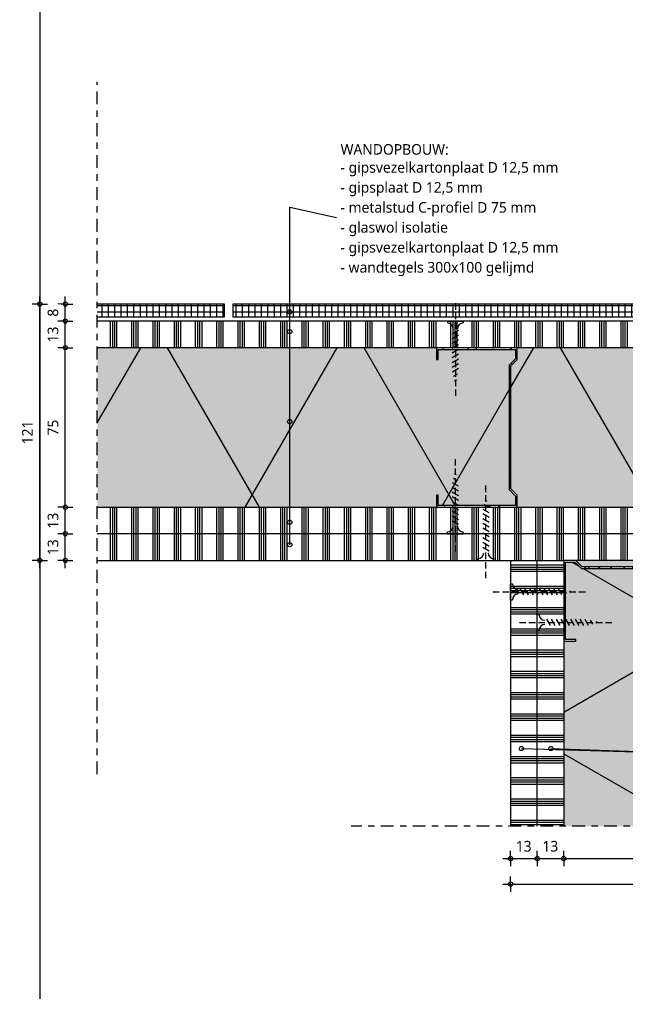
# Model space of a CAD drawing. Header units: millimetres. Extents: x 32900 to 38291, y -18988 to 4133.
# Drawn here: x 32961.2 to 33246.1, y 2326.4 to 2783.4 of the extents above; entities that cross this region are included whole.
import ezdxf

# ---------------------------------------------------------------- set-up
doc = ezdxf.new("R2010")
doc.units = ezdxf.units.MM
doc.linetypes.add('MV_center', pattern=[15, 6, -3, 3, -3])
doc.linetypes.add('MV_hidden_2', pattern=[4.5, 3, -1.5])
for name, color, linetype, lineweight in [('A-ANNO-DIMS', 211, 'Continuous', 13), ('A-ANNO-DIMS-2', 211, 'Continuous', 13), ('A-ANNO-NOTE', 131, 'Continuous', 18), ('A-DETL', 90, 'Continuous', 13), ('A-DETL-GENF', 92, 'Continuous', 18), ('A-DETL-THIN', 151, 'Continuous', 18)]:
    doc.layers.add(name, color=color, linetype=linetype, lineweight=lineweight)
doc.styles.add('Segoe UI', font='segoeui.ttf', dxfattribs={"height": 5})
doc.styles.add('Segoe UI_B', font='segoeui.ttf', dxfattribs={"height": 5})
doc.dimstyles.new('2_5_mm', dxfattribs={"dimscale": 304.8, "dimtxt": 5.23682, "dimasz": 0.006562, "dimexe": 0.011811, "dimexo": 0.0625, "dimgap": 0.005906, "dimtad": 1, "dimdec": 0, "dimzin": 0, "dimdsep": 46, "dimtxsty": 'Segoe UI', "dimblk1": 'DOTBLANK', "dimblk2": 'DOTBLANK', "dimsah": 1, "dimcen": 0.09, "dimdle": 0.011811, "dimazin": 0, "dimtfac": 1, "dimtdec": 4, "dimtix": 1, "dimtmove": 0, "dimatfit": 3, "dimfxl": 0.011811, "dimfxlon": 1, "dimtvp": 1, "dimtfill": 1, "dimtolj": 1, "dimtzin": 0, "dimarcsym": 2})
pattern_1 = [(90, (4, 0), (-10, 6e-16), []), (90, (5, 0), (-10, 6e-16), []), (90, (6, 0), (-10, 6e-16), []), (90, (7, 0), (-10, 6e-16), [])]
pattern_2 = [(0, (0, 0), (0, 3), []), (90, (0, 0), (-3, 2e-16), [])]
pattern_3 = [(300, (0, 0), (-69.282, -40), []), (240, (0, 0), (-69.282, 40), [])]
pattern_4 = [(0, (0, 4), (0, 10), []), (0, (0, 5), (0, 10), []), (0, (0, 6), (0, 10), []), (0, (0, 7), (0, 10), [])]
pattern_5 = [(0, (0, 0), (8.128, 2.032), [0.67056, -5.425, 0.67056, -5.425, -32.512]), (0, (0, 0), (8.128, 2.032), [-12.192, 0.67056, -11.521, 0.67056, -5.425, -14.224]), (0, (0, 0), (8.128, 2.032), [-30.48, 0.67056, -3.393, 0.67056, -9.489]), (120, (3.048, 1.016), (-5.82376362, 6.02305448), [0.67056, -5.425, 0.67056, -5.425, -32.512]), (120, (3.048, 1.016), (-5.82376362, 6.02305448), [-12.192, 0.67056, -11.521, 0.67056, -5.425, -14.224]), (120, (3.048, 1.016), (-5.82376362, 6.02305448), [-30.48, 0.67056, -3.393, 0.67056, -9.489]), (240, (4.064, 5.08), (-2.30423638, -8.05505448), [0.67056, -5.425, 0.67056, -5.425, -32.512]), (240, (4.064, 5.08), (-2.30423638, -8.05505448), [-12.192, 0.67056, -11.521, 0.67056, -5.425, -14.224]), (240, (4.064, 5.08), (-2.30423638, -8.05505448), [-30.48, 0.67056, -3.393, 0.67056, -9.489])]

# ---------------------------------------------------------------- blocks, each defined once
blk = doc.blocks.new('42 isolatie - Type 1-3788369-Details ziekenhuis Utiliteitsgebouw')
at = {"layer": 'A-DETL-GENF'}
h = blk.add_hatch(color=256, dxfattribs=at)
h.paths.add_polyline_path([(341.65, -0.8), (225.61, -0.8), (225.61, -6.4), (224.81, -6.4), (224.81, -1.6), (188.41, -1.6), (188.41, -6.07), (191.41, -9.07), (191.41, -67.53), (188.41, -70.53), (188.41, -75), (224.81, -75), (224.81, -70.2), (225.61, -70.2), (225.61, -75.8), (385.11, -75.8), (385.11, -0.8)])
h.paths.add_polyline_path([(187.61, -0.8), (0.28, -0.8), (0.28, -75.8), (187.61, -75.8), (187.61, -70.2), (190.61, -67.2), (190.61, -9.4), (187.61, -6.4), (187.61, -1.6)])
at = {"layer": 'A-DETL-GENF', "lineweight": 13}
h = blk.add_hatch(dxfattribs=at)
h.set_pattern_fill('FP_3', color=256, style=0, pattern_type=2)
h.set_pattern_definition(pattern_3)
h.paths.add_polyline_path([(341.65, -0.8), (225.61, -0.8), (225.61, -6.4), (224.81, -6.4), (224.81, -1.6), (188.41, -1.6), (188.41, -6.07), (191.41, -9.07), (191.41, -67.53), (188.41, -70.53), (188.41, -75), (224.81, -75), (224.81, -70.2), (225.61, -70.2), (225.61, -75.8), (385.11, -75.8), (385.11, -0.8)])
h.paths.add_polyline_path([(187.61, -0.8), (0.28, -0.8), (0.28, -75.8), (187.61, -75.8), (187.61, -70.2), (190.61, -67.2), (190.61, -9.4), (187.61, -6.4), (187.61, -1.6)])
at = {"layer": 'A-DETL-GENF'}
for p, q in [((65.78, -0.8), (0.28, -0.8)), ((0.28, -0.8), (0.28, -5.77)), ((65.78, -0.8), (0.28, -0.8)), ((0.28, -0.8), (0.28, -5.77)), ((90.78, -0.8), (65.78, -0.8)), ((187.61, -0.8), (90.78, -0.8)), ((187.61, -0.8), (90.78, -0.8)), ((385.11, -0.8), (225.61, -0.8)), ((385.11, -0.8), (225.61, -0.8)), ((0.28, -5.77), (0.28, -70.83)), ((0.28, -70.83), (0.28, -75.8)), ((0.28, -70.83), (0.28, -75.8)), ((0.28, -75.8), (187.61, -75.8)), ((0.28, -75.8), (187.61, -75.8)), ((225.61, -75.8), (385.11, -75.8)), ((225.61, -75.8), (385.11, -75.8))]:
    blk.add_line(p, q, dxfattribs=at)
blk = doc.blocks.new('NLRS_00_DI_maskeer - Type 1-4234883-Details ziekenhuis Utiliteitsgebouw')
at = {"layer": 'A-DETL-GENF', "linetype": 'MV_center'}
blk.add_line((-100, 0), (225.5, 0), dxfattribs=at)
blk = doc.blocks.new('42 isolatie - Type 1-3788537-Details ziekenhuis Utiliteitsgebouw')
at = {"layer": 'A-DETL-GENF'}
h = blk.add_hatch(color=256, dxfattribs=at)
h.paths.add_polyline_path([(125.28, -0.8), (38.28, -0.8), (38.28, -6.4), (37.48, -6.4), (37.48, -1.6), (1.08, -1.6), (1.08, -6.07), (4.08, -9.07), (4.08, -67.53), (1.08, -70.53), (1.08, -75), (37.48, -75), (37.48, -70.2), (38.28, -70.2), (38.28, -75.8), (125.28, -75.8), (125.28, -1.6)])
h.paths.add_polyline_path([(3.28, -9.4), (0.28, -6.4), (0.28, -70.2), (3.28, -67.2), (3.28, -44.07)])
at = {"layer": 'A-DETL-GENF', "lineweight": 13}
h = blk.add_hatch(dxfattribs=at)
h.set_pattern_fill('FP_3', color=256, style=0, pattern_type=2)
h.set_pattern_definition(pattern_3)
h.paths.add_polyline_path([(125.28, -0.8), (38.28, -0.8), (38.28, -6.4), (37.48, -6.4), (37.48, -1.6), (1.08, -1.6), (1.08, -6.07), (4.08, -9.07), (4.08, -67.53), (1.08, -70.53), (1.08, -75), (37.48, -75), (37.48, -70.2), (38.28, -70.2), (38.28, -75.8), (125.28, -75.8), (125.28, -1.6)])
h.paths.add_polyline_path([(3.28, -9.4), (0.28, -6.4), (0.28, -70.2), (3.28, -67.2), (3.28, -44.07)])
at = {"layer": 'A-DETL-GENF'}
for p, q in [((125.28, -0.8), (38.28, -0.8)), ((125.28, -0.8), (38.28, -0.8)), ((0.28, -6.4), (0.28, -70.2)), ((0.28, -6.4), (0.28, -70.2)), ((38.28, -75.8), (125.28, -75.8)), ((38.28, -75.8), (125.28, -75.8))]:
    blk.add_line(p, q, dxfattribs=at)
blk = doc.blocks.new('NLRS_00_DI_maskeer - Type 1-4234891-Details ziekenhuis Utiliteitsgebouw')
at = {"layer": 'A-DETL-GENF', "linetype": 'MV_center'}
blk.add_line((-100, 0), (175, 0), dxfattribs=at)
blk = doc.blocks.new('DIMBLOCK52-Details ziekenhuis Utiliteitsgebouw')
at = {"layer": 'A-ANNO-DIMS-2'}
for p, q in [((32982.74, 2541.63), (32979.14, 2541.63)), ((32982.74, 2525.53), (32982.74, 2541.63)), ((32982.74, 2541.63), (32986.34, 2541.63)), ((32982.74, 2529.13), (32979.14, 2529.13)), ((32982.74, 2529.13), (32986.34, 2529.13))]:
    blk.add_line(p, q, dxfattribs=at)
for centre in [(32982.74, 2541.63), (32982.74, 2529.13)]:
    blk.add_circle(centre, 1, dxfattribs=at)
at = {"layer": 'A-ANNO-DIMS-2', "color": 0, "insert": (32974.42, 2531.58), "char_height": 5, "width": 9.1406, "attachment_point": 1, "rotation": 90, "line_spacing_factor": 1.142579, "style": 'Segoe UI', "bg_fill": 3, "box_fill_scale": 1.25, "bg_fill_color": 9, "bg_fill_true_color": 13158600, "bg_fill_transparency": 0}
blk.add_mtext('13', dxfattribs=at)
blk = doc.blocks.new('_DotBlank')
at = {"color": 0, "linetype": 'ByBlock', "lineweight": -2}
blk.add_line((-0.5, 0), (-1, 0), dxfattribs=at)
blk.add_circle((0, 0), 0.5, dxfattribs=at)
blk = doc.blocks.new('DIMBLOCK53-Details ziekenhuis Utiliteitsgebouw')
at = {"layer": 'A-ANNO-DIMS-2'}
for p, q in [((32982.74, 2554.13), (32979.14, 2554.13)), ((32982.74, 2541.63), (32982.74, 2554.13)), ((32982.74, 2554.13), (32986.34, 2554.13)), ((32982.74, 2541.63), (32979.14, 2541.63)), ((32982.74, 2541.63), (32986.34, 2541.63))]:
    blk.add_line(p, q, dxfattribs=at)
for centre in [(32982.74, 2554.13), (32982.74, 2541.63)]:
    blk.add_circle(centre, 1, dxfattribs=at)
at = {"layer": 'A-ANNO-DIMS-2', "color": 0, "insert": (32974.42, 2544.08), "char_height": 5, "width": 9.1406, "attachment_point": 1, "rotation": 90, "line_spacing_factor": 1.142579, "style": 'Segoe UI', "bg_fill": 3, "box_fill_scale": 1.25, "bg_fill_color": 9, "bg_fill_true_color": 13158600, "bg_fill_transparency": 0}
blk.add_mtext('13', dxfattribs=at)
blk = doc.blocks.new('DIMBLOCK54-Details ziekenhuis Utiliteitsgebouw')
at = {"layer": 'A-ANNO-DIMS-2'}
for p, q in [((32982.74, 2629.13), (32979.14, 2629.13)), ((32982.74, 2554.13), (32982.74, 2629.13)), ((32982.74, 2629.13), (32986.34, 2629.13)), ((32982.74, 2554.13), (32979.14, 2554.13)), ((32982.74, 2554.13), (32986.34, 2554.13))]:
    blk.add_line(p, q, dxfattribs=at)
for centre in [(32982.74, 2629.13), (32982.74, 2554.13)]:
    blk.add_circle(centre, 1, dxfattribs=at)
at = {"layer": 'A-ANNO-DIMS-2', "color": 0, "insert": (32974.42, 2587.83), "char_height": 5, "width": 9.1406, "attachment_point": 1, "rotation": 90, "line_spacing_factor": 1.142579, "style": 'Segoe UI', "bg_fill": 3, "box_fill_scale": 1.25, "bg_fill_color": 9, "bg_fill_true_color": 13158600, "bg_fill_transparency": 0}
blk.add_mtext('75', dxfattribs=at)
blk = doc.blocks.new('DIMBLOCK55-Details ziekenhuis Utiliteitsgebouw')
at = {"layer": 'A-ANNO-DIMS-2'}
for p, q in [((32982.74, 2641.63), (32979.14, 2641.63)), ((32982.74, 2629.13), (32982.74, 2641.63)), ((32982.74, 2641.63), (32986.34, 2641.63)), ((32982.74, 2629.13), (32979.14, 2629.13)), ((32982.74, 2629.13), (32986.34, 2629.13))]:
    blk.add_line(p, q, dxfattribs=at)
for centre in [(32982.74, 2641.63), (32982.74, 2629.13)]:
    blk.add_circle(centre, 1, dxfattribs=at)
at = {"layer": 'A-ANNO-DIMS-2', "color": 0, "insert": (32974.42, 2631.58), "char_height": 5, "width": 9.1406, "attachment_point": 1, "rotation": 90, "line_spacing_factor": 1.142579, "style": 'Segoe UI', "bg_fill": 3, "box_fill_scale": 1.25, "bg_fill_color": 9, "bg_fill_true_color": 13158600, "bg_fill_transparency": 0}
blk.add_mtext('13', dxfattribs=at)
blk = doc.blocks.new('DIMBLOCK56-Details ziekenhuis Utiliteitsgebouw')
at = {"layer": 'A-ANNO-DIMS-2'}
for p, q in [((32982.74, 2641.63), (32982.74, 2653.23)), ((32982.74, 2649.63), (32979.14, 2649.63)), ((32982.74, 2649.63), (32986.34, 2649.63)), ((32982.74, 2641.63), (32979.14, 2641.63)), ((32982.74, 2641.63), (32986.34, 2641.63))]:
    blk.add_line(p, q, dxfattribs=at)
for centre in [(32982.74, 2649.63), (32982.74, 2641.63)]:
    blk.add_circle(centre, 1, dxfattribs=at)
at = {"layer": 'A-ANNO-DIMS-2', "color": 0, "insert": (32974.42, 2643.73), "char_height": 5, "width": 4.5703, "attachment_point": 1, "rotation": 90, "line_spacing_factor": 1.142579, "style": 'Segoe UI', "bg_fill": 3, "box_fill_scale": 1.25, "bg_fill_color": 9, "bg_fill_true_color": 13158600, "bg_fill_transparency": 0}
blk.add_mtext('8', dxfattribs=at)
blk = doc.blocks.new('DIMBLOCK65-Details ziekenhuis Utiliteitsgebouw')
at = {"layer": 'A-ANNO-DIMS-2'}
for p, q in [((32970.74, 2525.53), (32970.74, 2653.23)), ((32970.74, 2649.63), (32967.14, 2649.63)), ((32970.74, 2649.63), (32974.34, 2649.63)), ((32970.74, 2529.13), (32967.14, 2529.13)), ((32970.74, 2529.13), (32974.34, 2529.13))]:
    blk.add_line(p, q, dxfattribs=at)
for centre in [(32970.74, 2649.63), (32970.74, 2529.13)]:
    blk.add_circle(centre, 1, dxfattribs=at)
at = {"layer": 'A-ANNO-DIMS-2', "color": 0, "insert": (32962.42, 2583.67), "char_height": 5, "width": 13.7109, "attachment_point": 1, "rotation": 90, "line_spacing_factor": 1.142579, "style": 'Segoe UI', "bg_fill": 3, "box_fill_scale": 1.25, "bg_fill_color": 9, "bg_fill_true_color": 13158600, "bg_fill_transparency": 0}
blk.add_mtext('121', dxfattribs=at)
blk = doc.blocks.new('DIMBLOCK67-Details ziekenhuis Utiliteitsgebouw')
at = {"layer": 'A-ANNO-DIMS-2'}
for p, q in [((33192.08, 2388.93), (33192.08, 2392.53)), ((33204.58, 2388.93), (33204.58, 2392.53)), ((33188.48, 2388.93), (33204.58, 2388.93)), ((33192.08, 2388.93), (33192.08, 2385.33)), ((33204.58, 2388.93), (33204.58, 2385.33))]:
    blk.add_line(p, q, dxfattribs=at)
for centre in [(33192.08, 2388.93), (33204.58, 2388.93)]:
    blk.add_circle(centre, 1, dxfattribs=at)
at = {"layer": 'A-ANNO-DIMS-2', "color": 0, "insert": (33194.52, 2397.25), "char_height": 5, "width": 9.1406, "attachment_point": 1, "line_spacing_factor": 1.142579, "style": 'Segoe UI', "bg_fill": 3, "box_fill_scale": 1.25, "bg_fill_color": 9, "bg_fill_true_color": 13158600, "bg_fill_transparency": 0}
blk.add_mtext('13', dxfattribs=at)
blk = doc.blocks.new('DIMBLOCK68-Details ziekenhuis Utiliteitsgebouw')
at = {"layer": 'A-ANNO-DIMS-2'}
for p, q in [((33204.58, 2388.93), (33204.58, 2392.53)), ((33217.08, 2388.93), (33217.08, 2392.53)), ((33204.58, 2388.93), (33217.08, 2388.93)), ((33204.58, 2388.93), (33204.58, 2385.33)), ((33217.08, 2388.93), (33217.08, 2385.33))]:
    blk.add_line(p, q, dxfattribs=at)
for centre in [(33204.58, 2388.93), (33217.08, 2388.93)]:
    blk.add_circle(centre, 1, dxfattribs=at)
at = {"layer": 'A-ANNO-DIMS-2', "color": 0, "insert": (33207.02, 2397.25), "char_height": 5, "width": 9.1406, "attachment_point": 1, "line_spacing_factor": 1.142579, "style": 'Segoe UI', "bg_fill": 3, "box_fill_scale": 1.25, "bg_fill_color": 9, "bg_fill_true_color": 13158600, "bg_fill_transparency": 0}
blk.add_mtext('13', dxfattribs=at)
blk = doc.blocks.new('DIMBLOCK69-Details ziekenhuis Utiliteitsgebouw')
at = {"layer": 'A-ANNO-DIMS-2'}
for p, q in [((33217.08, 2388.93), (33217.08, 2392.53)), ((33292.08, 2388.93), (33292.08, 2392.53)), ((33217.08, 2388.93), (33292.08, 2388.93)), ((33217.08, 2388.93), (33217.08, 2385.33)), ((33292.08, 2388.93), (33292.08, 2385.33))]:
    blk.add_line(p, q, dxfattribs=at)
for centre in [(33217.08, 2388.93), (33292.08, 2388.93)]:
    blk.add_circle(centre, 1, dxfattribs=at)
at = {"layer": 'A-ANNO-DIMS-2', "color": 0, "insert": (33250.77, 2397.25), "char_height": 5, "width": 9.1406, "attachment_point": 1, "line_spacing_factor": 1.142579, "style": 'Segoe UI', "bg_fill": 3, "box_fill_scale": 1.25, "bg_fill_color": 9, "bg_fill_true_color": 13158600, "bg_fill_transparency": 0}
blk.add_mtext('75', dxfattribs=at)
blk = doc.blocks.new('DIMBLOCK73-Details ziekenhuis Utiliteitsgebouw')
at = {"layer": 'A-ANNO-DIMS-2'}
for p, q in [((33188.48, 2376.93), (33328.68, 2376.93)), ((33192.08, 2376.93), (33192.08, 2380.53)), ((33192.08, 2376.93), (33192.08, 2373.33)), ((33325.08, 2376.93), (33325.08, 2380.53)), ((33325.08, 2376.93), (33325.08, 2373.33))]:
    blk.add_line(p, q, dxfattribs=at)
for centre in [(33192.08, 2376.93), (33325.08, 2376.93)]:
    blk.add_circle(centre, 1, dxfattribs=at)
at = {"layer": 'A-ANNO-DIMS-2', "color": 0, "insert": (33252.86, 2385.25), "char_height": 5, "width": 13.7109, "attachment_point": 1, "line_spacing_factor": 1.142579, "style": 'Segoe UI', "bg_fill": 3, "box_fill_scale": 1.25, "bg_fill_color": 9, "bg_fill_true_color": 13158600, "bg_fill_transparency": 0}
blk.add_mtext('133', dxfattribs=at)

msp = doc.modelspace()

# ---------------------------------------------------------------- hatches: boundary and pattern name
at = {"layer": 'A-DETL-GENF', "lineweight": 13}
h = msp.add_hatch(dxfattribs=at)
h.set_pattern_fill('FP_5', color=254, style=0, pattern_type=2)
h.set_pattern_definition(pattern_2)
h.paths.add_polyline_path([(33041.2, 2643.63), (33057.55, 2643.63), (33057.55, 2649.63), (32997.74, 2649.63), (32997.74, 2643.63)])
h = msp.add_hatch(dxfattribs=at)
h.set_pattern_fill('FP_5', color=254, style=0, pattern_type=2)
h.set_pattern_definition(pattern_2)
h.paths.add_polyline_path([(33352.62, 2643.63), (33359.27, 2643.63), (33359.27, 2649.63), (33061.55, 2649.63), (33061.55, 2643.63), (33248.81, 2643.63)])
h = msp.add_hatch(dxfattribs=at)
h.set_pattern_fill('FP_2', color=254, style=0, pattern_type=2)
h.set_pattern_definition(pattern_1)
h.paths.add_polyline_path([(33359.27, 2629.13), (33392.74, 2629.13), (33392.74, 2641.63), (32997.74, 2641.63), (32997.74, 2629.13), (33352.62, 2629.13)])
h = msp.add_hatch(dxfattribs=at)
h.set_pattern_fill('FP_6', color=254, style=0, pattern_type=2)
h.set_pattern_definition(pattern_5)
h.paths.add_polyline_path([(33195.24, 2554.13), (33195.24, 2559.73), (33192.24, 2562.73), (33192.24, 2620.53), (33195.24, 2623.53), (33195.24, 2629.13), (33157.24, 2629.13), (33157.24, 2623.53), (33158.04, 2623.53), (33158.04, 2628.33), (33194.44, 2628.33), (33194.44, 2623.87), (33191.44, 2620.87), (33191.44, 2562.4), (33194.44, 2559.4), (33194.44, 2554.93), (33158.04, 2554.93), (33158.04, 2559.73), (33157.24, 2559.73), (33157.24, 2554.13)])
h = msp.add_hatch(dxfattribs=at)
h.set_pattern_fill('FP_2', color=254, style=0, pattern_type=2)
h.set_pattern_definition(pattern_1)
h.paths.add_polyline_path([(33041.2, 2541.63), (33292.08, 2541.63), (33292.08, 2554.13), (32997.74, 2554.13), (32997.74, 2541.63)])
h.paths.add_polyline_path([(33363.13, 2541.63), (33392.74, 2541.63), (33392.74, 2554.13), (33317.08, 2554.13), (33317.08, 2541.63), (33361.44, 2541.63)])
h = msp.add_hatch(dxfattribs=at)
h.set_pattern_fill('FP_2', color=254, style=0, pattern_type=2)
h.set_pattern_definition(pattern_1)
h.paths.add_polyline_path([(32997.74, 2529.13), (33292.08, 2529.13), (33292.08, 2541.63), (32997.74, 2541.63)])
h = msp.add_hatch(dxfattribs=at)
h.set_pattern_fill('FP_12', color=254, style=0, pattern_type=2)
h.set_pattern_definition(pattern_4)
h.paths.add_polyline_path([(33204.58, 2404.13), (33204.58, 2529.13), (33192.08, 2529.13), (33192.08, 2404.13)])
h = msp.add_hatch(dxfattribs=at)
h.set_pattern_fill('FP_12', color=254, style=0, pattern_type=2)
h.set_pattern_definition(pattern_4)
h.paths.add_polyline_path([(33204.58, 2404.13), (33217.08, 2404.13), (33217.08, 2529.13), (33204.58, 2529.13), (33204.58, 2491.13)])
h = msp.add_hatch(dxfattribs=at)
h.set_pattern_fill('FP_6', color=254, style=0, pattern_type=2)
h.set_pattern_definition(pattern_5)
h.paths.add_polyline_path([(33217.08, 2491.13), (33222.68, 2491.13), (33222.68, 2491.93), (33217.88, 2491.93), (33217.88, 2528.33), (33222.34, 2528.33), (33225.34, 2525.33), (33283.81, 2525.33), (33286.81, 2528.33), (33291.28, 2528.33), (33291.28, 2491.93), (33286.48, 2491.93), (33286.48, 2491.13), (33292.08, 2491.13), (33292.08, 2529.13), (33286.48, 2529.13), (33283.48, 2526.13), (33225.68, 2526.13), (33222.68, 2529.13), (33217.08, 2529.13), (33217.08, 2521.53)])

# ---------------------------------------------------------------- linework, layer by layer
at = {"layer": 'A-ANNO-NOTE'}
for p, q in [((33088.21, 2695.12), (33110.23, 2690.27)), ((33088.21, 2645.95), (33088.21, 2695.12)), ((33088.23, 2695.12), (33110.23, 2690.27)), ((33088.23, 2547.07), (33088.23, 2695.12)), ((33088.23, 2695.12), (33110.23, 2690.27)), ((33088.23, 2594.39), (33088.23, 2695.12)), ((33088.23, 2695.12), (33110.23, 2690.27)), ((33088.23, 2636.67), (33088.23, 2695.12)), ((33088.23, 2695.12), (33110.23, 2690.27)), ((33088.23, 2536.52), (33088.23, 2695.12)), ((33197.19, 2440.68), (33359.36, 2435.84)), ((33211.01, 2440.68), (33359.36, 2435.84))]:
    msp.add_line(p, q, dxfattribs=at)
for centre in [(33088.21, 2645.95), (33088.23, 2636.67), (33088.23, 2594.39), (33088.23, 2547.07), (33088.23, 2536.52), (33197.19, 2440.68), (33211.01, 2440.68)]:
    msp.add_circle(centre, 1, dxfattribs=at)
at = {"layer": 'A-DETL', "lineweight": 18}
msp.add_line((32970.77, 3651.86), (32970.77, -18988.14), dxfattribs=at)
at = {"layer": 'A-DETL', "linetype": 'MV_hidden_2'}
for p, q in [((33166.1, 2649.99), (33166.1, 2604.99)), ((33166.1, 2533.28), (33166.1, 2578.28)), ((33180.47, 2520.78), (33180.47, 2565.78)), ((33183.72, 2514.37), (33228.72, 2514.37)), ((33196.22, 2499.99), (33241.22, 2499.99))]:
    msp.add_line(p, q, dxfattribs=at)
at = {"layer": 'A-DETL'}
for p, q in [((33162.35, 2641.63), (33169.85, 2641.63)), ((33162.35, 2641.63), (33162.35, 2640.78)), ((33169.85, 2641.63), (33169.85, 2640.78)), ((33167.6, 2637.28), (33164.6, 2635.55)), ((33167.6, 2635.03), (33164.6, 2633.3)), ((33167.6, 2632.78), (33164.6, 2631.05)), ((33167.6, 2630.53), (33164.6, 2628.8)), ((33167.6, 2628.28), (33164.6, 2626.55)), ((33167.6, 2626.03), (33164.6, 2624.3)), ((33167.6, 2623.78), (33164.6, 2622.05)), ((33167.6, 2621.53), (33164.6, 2619.8)), ((33167.6, 2619.28), (33164.81, 2617.68)), ((33167.17, 2616.68), (33165.25, 2615.57)), ((33166.6, 2613.95), (33165.7, 2613.43)), ((33166.6, 2569.32), (33165.7, 2569.84)), ((33167.6, 2563.98), (33164.81, 2565.59)), ((33167.17, 2566.59), (33165.25, 2567.7)), ((33167.6, 2561.73), (33164.6, 2563.47)), ((33167.6, 2559.48), (33164.6, 2561.22)), ((33167.6, 2557.23), (33164.6, 2558.97)), ((33167.6, 2554.98), (33164.6, 2556.72)), ((33181.55, 2554.09), (33179.62, 2555.2)), ((33180.98, 2556.82), (33180.07, 2557.34)), ((33167.6, 2552.73), (33164.6, 2554.47)), ((33167.6, 2550.48), (33164.6, 2552.22)), ((33181.97, 2549.23), (33178.97, 2550.97)), ((33181.97, 2551.48), (33179.18, 2553.09)), ((33167.6, 2548.23), (33164.6, 2549.97)), ((33167.6, 2545.98), (33164.6, 2547.72)), ((33181.97, 2546.98), (33178.97, 2548.72)), ((33181.97, 2544.73), (33178.97, 2546.47)), ((33162.35, 2541.63), (33162.35, 2542.48)), ((33162.35, 2541.63), (33169.85, 2541.63)), ((33169.85, 2541.63), (33169.85, 2542.48)), ((33181.97, 2542.48), (33178.97, 2544.22)), ((33181.97, 2540.23), (33178.97, 2541.97)), ((33181.97, 2537.98), (33178.97, 2539.72)), ((33181.97, 2535.73), (33178.97, 2537.47)), ((33181.97, 2533.48), (33178.97, 2535.22)), ((33176.72, 2529.13), (33176.72, 2529.98)), ((33176.72, 2529.13), (33184.22, 2529.13)), ((33184.22, 2529.13), (33184.22, 2529.98)), ((33192.08, 2510.62), (33192.08, 2518.12)), ((33192.08, 2518.12), (33192.93, 2518.12)), ((33196.43, 2515.87), (33198.16, 2512.87)), ((33198.68, 2515.87), (33200.41, 2512.87)), ((33200.93, 2515.87), (33202.66, 2512.87)), ((33203.18, 2515.87), (33204.91, 2512.87)), ((33205.43, 2515.87), (33207.16, 2512.87)), ((33207.68, 2515.87), (33209.41, 2512.87)), ((33209.93, 2515.87), (33211.66, 2512.87)), ((33212.18, 2515.87), (33213.91, 2512.87)), ((33214.43, 2515.87), (33216.03, 2513.08)), ((33217.03, 2515.44), (33218.14, 2513.52)), ((33219.76, 2514.87), (33220.28, 2513.97)), ((33192.08, 2510.62), (33192.93, 2510.62)), ((33204.58, 2496.24), (33204.58, 2503.74)), ((33204.58, 2503.74), (33205.43, 2503.74)), ((33208.93, 2501.49), (33210.66, 2498.49)), ((33211.18, 2501.49), (33212.91, 2498.49)), ((33213.43, 2501.49), (33215.16, 2498.49)), ((33215.68, 2501.49), (33217.41, 2498.49)), ((33217.93, 2501.49), (33219.66, 2498.49)), ((33220.18, 2501.49), (33221.91, 2498.49)), ((33222.43, 2501.49), (33224.16, 2498.49)), ((33224.68, 2501.49), (33226.41, 2498.49)), ((33226.93, 2501.49), (33228.53, 2498.7)), ((33229.53, 2501.07), (33230.64, 2499.14)), ((33232.26, 2500.5), (33232.78, 2499.59)), ((33204.58, 2496.24), (33205.43, 2496.24))]:
    msp.add_line(p, q, dxfattribs=at)
for centre, start, end in [((33162.35, 2638.03), 0, 90), ((33169.85, 2638.03), 90, 180), ((33162.35, 2545.23), 270, 0), ((33169.85, 2545.23), 180, 270), ((33176.72, 2532.73), 270, 0), ((33184.22, 2532.73), 180, 270), ((33195.68, 2518.12), 180, 270), ((33195.68, 2510.62), 90, 180), ((33208.18, 2503.74), 180, 270), ((33208.18, 2496.24), 90, 180)]:
    msp.add_arc(centre, 2.75, start, end, dxfattribs=at)
at = {"layer": 'A-DETL-THIN'}
for p, q in [((33057.55, 2649.63), (32997.74, 2649.63)), ((33057.55, 2643.63), (33057.55, 2649.63)), ((33359.27, 2649.63), (33061.55, 2649.63)), ((33061.55, 2649.63), (33061.55, 2643.63)), ((32997.74, 2643.63), (33057.55, 2643.63)), ((33359.27, 2641.63), (32997.74, 2641.63)), ((33061.55, 2643.63), (33359.27, 2643.63)), ((33195.24, 2629.13), (33157.24, 2629.13)), ((33157.24, 2629.13), (33157.24, 2623.53)), ((33158.04, 2623.53), (33158.04, 2628.33)), ((33158.04, 2628.33), (33194.44, 2628.33)), ((33194.44, 2628.33), (33194.44, 2623.87)), ((33195.24, 2623.53), (33195.24, 2629.13)), ((33157.24, 2623.53), (33158.04, 2623.53)), ((33194.44, 2623.87), (33191.44, 2620.87)), ((33192.24, 2620.53), (33195.24, 2623.53)), ((33191.44, 2620.87), (33191.44, 2562.4)), ((33192.24, 2562.73), (33192.24, 2620.53)), ((33158.04, 2559.73), (33157.24, 2559.73)), ((33157.24, 2559.73), (33157.24, 2554.13)), ((33158.04, 2554.93), (33158.04, 2559.73)), ((33191.44, 2562.4), (33194.44, 2559.4)), ((33195.24, 2559.73), (33192.24, 2562.73)), ((33194.44, 2559.4), (33194.44, 2554.93)), ((33195.24, 2554.13), (33195.24, 2559.73)), ((33194.44, 2554.93), (33158.04, 2554.93)), ((33157.24, 2554.13), (33195.24, 2554.13)), ((33292.08, 2541.63), (32997.74, 2541.63)), ((32997.74, 2529.13), (33217.08, 2529.13)), ((33192.08, 2529.13), (33192.08, 2404.13)), ((33204.58, 2404.13), (33204.58, 2529.13)), ((33222.68, 2529.13), (33217.08, 2529.13)), ((33217.08, 2529.13), (33217.08, 2491.13)), ((33217.88, 2491.93), (33217.88, 2528.33)), ((33217.88, 2528.33), (33222.34, 2528.33)), ((33222.34, 2528.33), (33225.34, 2525.33)), ((33225.68, 2526.13), (33222.68, 2529.13)), ((33225.34, 2525.33), (33283.81, 2525.33)), ((33283.48, 2526.13), (33225.68, 2526.13)), ((33217.08, 2491.13), (33222.68, 2491.13)), ((33222.68, 2491.93), (33217.88, 2491.93)), ((33222.68, 2491.13), (33222.68, 2491.93))]:
    msp.add_line(p, q, dxfattribs=at)

# ---------------------------------------------------------------- block references
at = {"layer": 'A-DETL-GENF', "linetype": 'MV_center'}
for name, p, rotation in [('NLRS_00_DI_maskeer - Type 1-4234883-Details ziekenhuis Utiliteitsgebouw', (32997.74, 2528.63), 90), ('NLRS_00_DI_maskeer - Type 1-4234891-Details ziekenhuis Utiliteitsgebouw', (33292.08, 2404.13), 180)]:
    msp.add_blockref(name, p, dxfattribs=dict(at, rotation=rotation))
at = {"layer": 'A-DETL-GENF'}
for name, p, rotation in [('42 isolatie - Type 1-3788369-Details ziekenhuis Utiliteitsgebouw', (33382.85, 2553.33), 180), ('42 isolatie - Type 1-3788537-Details ziekenhuis Utiliteitsgebouw', (33292.88, 2529.41), 270.0000000000001)]:
    msp.add_blockref(name, p, dxfattribs=dict(at, rotation=rotation))

# ---------------------------------------------------------------- texts
at = {"layer": 'A-ANNO-NOTE', "lineweight": 13, "insert": (33112.14, 2716.38), "char_height": 5, "width": 126.5063, "attachment_point": 1, "style": 'Segoe UI', "bg_fill": 3, "box_fill_scale": 1.25, "bg_fill_color": 9, "bg_fill_true_color": 13158600, "bg_fill_transparency": 0}
msp.add_mtext('- gipsvezelkartonplaat D 12,5 mm', dxfattribs=at)

# ---------------------------------------------------------------- dimensions: what is measured, and where the dimension line sits
at = {"layer": 'A-ANNO-DIMS'}
dim = msp.add_linear_dim(base=(32982.74052978, 2541.63489934), p1=(32986.34052978, 2529.13489934), p2=(32986.34052978, 2541.63489934), angle=90, dimstyle='2_5_mm', override={"dimpost": '<>', "dimfxl": 12.5}, dxfattribs=at)
dim.commit()
dim.dimension.update_dxf_attribs({"geometry": 'DIMBLOCK52-Details ziekenhuis Utiliteitsgebouw', "text_midpoint": (32978.34115739, 2535.38489934)})
dim = msp.add_linear_dim(base=(33204.57514687, 2388.92875581), p1=(33192.07514687, 2392.52875581), p2=(33204.57514687, 2392.52875581), dimstyle='2_5_mm', override={"dimpost": '<>', "dimfxl": 12.5}, dxfattribs=at)
dim.commit()
dim.dimension.update_dxf_attribs({"geometry": 'DIMBLOCK67-Details ziekenhuis Utiliteitsgebouw', "text_midpoint": (33198.32514687, 2393.3281282)})

# ---------------------------------------------------------------- next in the draw order: texts
at = {"layer": 'A-ANNO-NOTE', "lineweight": 13, "char_height": 5, "attachment_point": 1, "bg_fill": 3, "box_fill_scale": 1.25, "bg_fill_color": 9, "bg_fill_true_color": 13158600, "bg_fill_transparency": 0}
for s, insert, width, style in [('WANDOPBOUW:', (33112.14, 2724.85), 67.8228, 'Segoe UI_B'), ('- gipsplaat D 12,5 mm', (33112.14, 2706.99), 83.5358, 'Segoe UI')]:
    msp.add_mtext(s, dxfattribs=dict(at, insert=insert, width=width, style=style))

# ---------------------------------------------------------------- next in the draw order: dimensions: what is measured, and where the dimension line sits
at = {"layer": 'A-ANNO-DIMS'}
dim = msp.add_linear_dim(base=(32982.74052978, 2554.13489934), p1=(32986.34052978, 2541.63489934), p2=(32986.34052978, 2554.13489934), angle=90, dimstyle='2_5_mm', override={"dimpost": '<>', "dimfxl": 12.5}, dxfattribs=at)
dim.commit()
dim.dimension.update_dxf_attribs({"geometry": 'DIMBLOCK53-Details ziekenhuis Utiliteitsgebouw', "text_midpoint": (32978.34115739, 2547.88489934)})
dim = msp.add_linear_dim(base=(33217.07514687, 2388.92875581), p1=(33204.57514687, 2392.52875581), p2=(33217.07514687, 2392.52875581), dimstyle='2_5_mm', override={"dimpost": '<>', "dimfxl": 12.5}, dxfattribs=at)
dim.commit()
dim.dimension.update_dxf_attribs({"geometry": 'DIMBLOCK68-Details ziekenhuis Utiliteitsgebouw', "text_midpoint": (33210.82514687, 2393.3281282)})

# ---------------------------------------------------------------- next in the draw order: texts
at = {"layer": 'A-ANNO-NOTE', "lineweight": 13, "insert": (33112.14, 2697.59), "char_height": 5, "width": 115.6033, "attachment_point": 1, "style": 'Segoe UI', "bg_fill": 3, "box_fill_scale": 1.25, "bg_fill_color": 9, "bg_fill_true_color": 13158600, "bg_fill_transparency": 0}
msp.add_mtext('- metalstud C-profiel D 75 mm', dxfattribs=at)

# ---------------------------------------------------------------- next in the draw order: dimensions: what is measured, and where the dimension line sits
at = {"layer": 'A-ANNO-DIMS'}
dim = msp.add_linear_dim(base=(32982.74, 2629.13), p1=(32986.34, 2554.13), p2=(32986.34, 2629.13), angle=90, dimstyle='2_5_mm', override={"dimpost": '<>', "dimfxl": 75}, dxfattribs=at)
dim.commit()
dim.dimension.update_dxf_attribs({"geometry": 'DIMBLOCK54-Details ziekenhuis Utiliteitsgebouw', "text_midpoint": (32978.4, 2591.63)})
dim = msp.add_linear_dim(base=(33292.08, 2388.93), p1=(33217.08, 2392.53), p2=(33292.08, 2392.53), dimstyle='2_5_mm', override={"dimpost": '<>', "dimfxl": 75}, dxfattribs=at)
dim.commit()
dim.dimension.update_dxf_attribs({"geometry": 'DIMBLOCK69-Details ziekenhuis Utiliteitsgebouw', "text_midpoint": (33254.58, 2393.27)})

# ---------------------------------------------------------------- next in the draw order: texts
at = {"layer": 'A-ANNO-NOTE', "lineweight": 13, "insert": (33112.14, 2688.2), "char_height": 5, "width": 62.692, "attachment_point": 1, "style": 'Segoe UI', "bg_fill": 3, "box_fill_scale": 1.25, "bg_fill_color": 9, "bg_fill_true_color": 13158600, "bg_fill_transparency": 0}
msp.add_mtext('- glaswol isolatie', dxfattribs=at)

# ---------------------------------------------------------------- next in the draw order: dimensions: what is measured, and where the dimension line sits
at = {"layer": 'A-ANNO-DIMS'}
dim = msp.add_linear_dim(base=(32982.74052978, 2641.63489934), p1=(32986.34052978, 2629.13489934), p2=(32986.34052978, 2641.63489934), angle=90, dimstyle='2_5_mm', override={"dimpost": '<>', "dimfxl": 12.5}, dxfattribs=at)
dim.commit()
dim.dimension.update_dxf_attribs({"geometry": 'DIMBLOCK55-Details ziekenhuis Utiliteitsgebouw', "text_midpoint": (32978.34115739, 2635.38489934)})
dim = msp.add_linear_dim(base=(33325.08, 2376.93), p1=(33192.08, 2380.53), p2=(33325.08, 2380.53), dimstyle='2_5_mm', override={"dimpost": '<>', "dimfxl": 133}, dxfattribs=at)
dim.commit()
dim.dimension.update_dxf_attribs({"geometry": 'DIMBLOCK73-Details ziekenhuis Utiliteitsgebouw', "text_midpoint": (33258.58, 2381.33)})

# ---------------------------------------------------------------- next in the draw order: texts
at = {"layer": 'A-ANNO-NOTE', "lineweight": 13, "insert": (33112.14, 2678.81), "char_height": 5, "width": 126.5063, "attachment_point": 1, "style": 'Segoe UI', "bg_fill": 3, "box_fill_scale": 1.25, "bg_fill_color": 9, "bg_fill_true_color": 13158600, "bg_fill_transparency": 0}
msp.add_mtext('- gipsvezelkartonplaat D 12,5 mm', dxfattribs=at)

# ---------------------------------------------------------------- next in the draw order: dimensions: what is measured, and where the dimension line sits
at = {"layer": 'A-ANNO-DIMS'}
dim = msp.add_linear_dim(base=(32982.74, 2649.63), p1=(32986.34, 2641.63), p2=(32986.34, 2649.63), angle=90, dimstyle='2_5_mm', override={"dimpost": '<>', "dimfxl": 8}, dxfattribs=at)
dim.commit()
dim.dimension.update_dxf_attribs({"geometry": 'DIMBLOCK56-Details ziekenhuis Utiliteitsgebouw', "text_midpoint": (32978.36, 2645.63)})

# ---------------------------------------------------------------- next in the draw order: texts
at = {"layer": 'A-ANNO-NOTE', "lineweight": 13, "insert": (33112.14, 2669.42), "char_height": 5, "width": 113.0379, "attachment_point": 1, "style": 'Segoe UI', "bg_fill": 3, "box_fill_scale": 1.25, "bg_fill_color": 9, "bg_fill_true_color": 13158600, "bg_fill_transparency": 0}
msp.add_mtext('- wandtegels 300x100 gelijmd', dxfattribs=at)

# ---------------------------------------------------------------- next in the draw order: dimensions: what is measured, and where the dimension line sits
at = {"layer": 'A-ANNO-DIMS'}
dim = msp.add_linear_dim(base=(32970.74052978, 2649.63489934), p1=(32974.34052978, 2529.13489934), p2=(32974.34052978, 2649.63489934), angle=90, dimstyle='2_5_mm', override={"dimpost": '<>', "dimfxl": 120.5}, dxfattribs=at)
dim.commit()
dim.dimension.update_dxf_attribs({"geometry": 'DIMBLOCK65-Details ziekenhuis Utiliteitsgebouw', "text_midpoint": (32966.38474177, 2589.38489934)})

doc.saveas('drawing.dxf')
